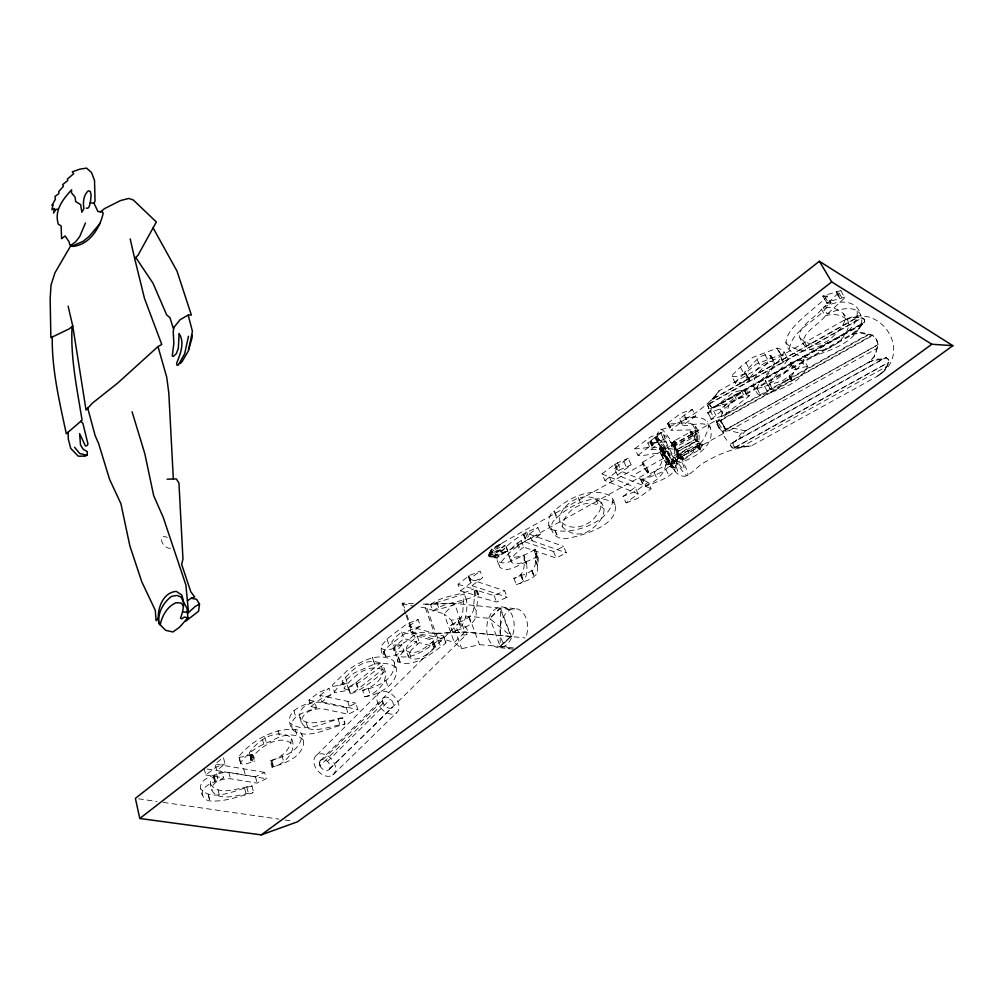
<?xml version="1.0" encoding="UTF-8"?>
<svg xmlns="http://www.w3.org/2000/svg" width="1003" height="1003" viewBox="0 0 1003 1003"><rect width="100%" height="100%" fill="white"/><g stroke="black" fill="none" stroke-linecap="round" stroke-linejoin="round"><path stroke-width="0.75" stroke-dasharray="5 3.75" d="M521.159 540.592L523.804 547.162L556.163 558.007L566.306 552.841L563.598 546.372L553.48 551.525L521.159 540.592C495.181 558.257 514.338 562.808 534.8 549.468C537.244 552.816 535.263 559.436 535.301 563.949C533.884 573.917 521.109 574.33 514.05 578.718L513.837 578.204C525.196 576.236 524.832 564.288 523.854 555.424C515.743 558.032 504.822 567.284 497.099 560.451L496.961 558.069C506.164 543.889 521.911 533.283 537.909 527.528L540.63 534.11L531.916 540.73L529.22 534.148L537.909 527.528M535.301 549.368L538.385 557.179L537.232 573.578L531.302 578.856L516.395 584.686C526.073 583.056 527.377 573.829 526.813 565.805M513.686 647.988L500.133 646.433L500.484 608.169L454.459 603.405L425.573 604.395L435.791 633.282L464.928 632.028L524.857 637.895M803.842 359.851L790.514 362.647C791.191 363.45 795.68 366.208 795.655 369.794L791.505 376.075L782.979 383.948L773.012 390.092L769.464 388.261L765.226 380.488L765.941 377.103L781.099 357.632L784.095 351.99L781.613 349.495L777.338 348.091L752.852 357.369L741.029 366.509L732.629 374.721L731.989 376.677L735.475 383.284C744.991 381.491 756.701 383.284 744.414 372.151C751.849 366.697 760.211 350.674 771.006 355.789C767.734 366.81 752.538 373.429 753.228 385.842C755.61 388.675 756.086 394.843 760.638 395.232C778.591 390.029 798.877 385.102 807.603 366.408L803.842 359.764L801.949 363.713L794.426 371.988L782.829 380.639L757.14 388.713L755.008 388.073L753.228 385.842M807.515 366.258L793.799 369.618L795.655 369.794M612.958 499.707C610.702 521.773 573.879 534.9 554.747 530.186C541.582 530.198 553.543 499.632 556.352 518.162C545.381 526.374 554.145 541.119 567.109 538.373C584.874 535.263 629.408 522.187 610.99 496.322C592.234 485.715 567.761 497.989 553.568 511.555M489.64 556.803C485.427 550.91 493.125 563.435 500.911 554.697L648.214 472.538A4.927 0.715 60 0 0 645.067 465.843A4.927 0.715 60 0 0 643.976 466.42A4.927 0.715 60 0 0 648.214 472.538M496.222 546.309L502.164 543.162L488.486 554.872L491.595 549.042L496.222 546.309L643.299 464M393.928 650.345L395.408 646.082L403.946 638.585L416.471 641.845C410.377 646.195 401.764 654.796 393.928 650.345L391.797 641.907L395.433 637.106L401.727 632.04L414.226 635.338L417.361 644.39L411.418 649.931L408.722 653.718L408.346 656.89C417.223 663.635 429.121 653.041 435.778 647.211L433.108 640.378L417.21 636.128L409.199 643.45L406.516 647.236L406.152 650.42L408.346 656.89M394.317 662.632C395.433 680.047 376.451 687.155 362.672 690.377L364.703 696.797C381.341 694.515 404.924 680.297 393.389 660.601C378.57 651.273 360.353 661.704 347.652 670.217L332.357 685.024L334.676 692.797L348.781 690.114L346.762 683.632L343.126 683.043L342.098 681.275C351.539 670.292 364.377 656.815 380.4 663.096L382.519 669.578L357.344 689.588L350.31 693.863L348.292 687.406L355.3 683.118L380.4 663.096M450.36 625.521C459.612 621.81 475.259 618.763 473.717 605.122L474.845 591.757L475.873 590.128L494.078 595.581L504.685 590.767L507.192 597.224L496.56 602.038L478.08 596.785L476.137 611.592C477.541 625.308 462.233 627.991 452.679 632.116L450.36 625.521L458.584 620.606L461.342 616.795L462.784 611.78L464.251 593.952L430.55 604.521L432.895 611.078L450.548 605.937L466.671 600.484L464.251 593.952M452.679 632.116C465.843 627.916 467.536 612.595 466.671 600.484M861.991 324.546L858.255 329.987L852.249 334.751L729.419 403.745L719.289 404.811L713.334 407.895L711.917 407.619L709.648 404.861L719.113 390.857L843.473 320.621C880.609 299.596 915.313 354.222 876.961 376.451L751.335 445.871C735.512 447.902 720.091 453.168 706.4 461.393C698.289 464.828 693.01 473.454 684.936 476.325C674.618 476.325 670.731 463.887 665.553 457.067C662.306 449.306 652.777 438.913 659.397 430.437C682.053 422.714 704.231 410.352 719.113 390.857L708.256 404.159L707.754 405.475L708.933 408.647L710.074 409.036L715.628 406.065L861.828 323.819L864.649 322.076L864.235 319.017C858.204 314.992 849.528 317.964 843.473 320.621C849.754 318.239 858.555 314.842 864.461 319.719L864.862 322.665L861.991 324.546L719.289 404.811M291.409 738.634C290.745 749.454 281.617 757.516 271.675 760.349L273.418 766.718C285.617 763.634 298.041 750.156 290.908 737.268C275.963 727.977 257.859 740.076 249.271 752.814L250.838 760.324C257.407 764.248 254.423 753.153 249.133 753.892M792.019 363.274L790.715 366.158L784.221 373.329L774.216 381.115L769.477 383.585L766.806 382.557L765.226 380.488M677.351 461.894L674.192 455.387L674.731 446.924L673.828 444.58L671.483 442.787L665.766 441.922L647.788 443.025L650.922 449.62L668.938 448.491L674.668 449.331L677.012 451.124L677.915 453.456L677.351 461.894C692.195 458.634 705.999 440.355 695.48 426.313C688.522 419.931 677.489 424.419 669.189 423.78C667.747 424.382 667.108 423.416 668.462 422.664L680.924 413.311L692.321 409.512L695.631 416.107L682.83 425.36L679.57 418.765L692.321 409.512M381.178 648.114C387.145 653.041 395.746 646.935 401.727 644.628L403.933 651.123C396.047 655.46 378.996 662.444 381.378 645.681L387.948 638.221L406.742 624.016L418.063 619.478L420.345 626.022L411.293 632.793L409.036 626.248L418.063 619.478M383.334 654.633L383.547 652.226L385.378 649.305L390.142 644.766L408.986 630.574L420.345 626.022M887.028 366.283L883.141 371.687L876.961 376.451C882.715 373.179 886.752 367.8 888.946 361.669L888.558 359.488L885.962 357.544L883.016 358.949L739.186 438.762L733.394 442.21L732.917 443.539L734.171 446.811L735.324 447.238L751.335 445.871L733.958 448.153L732.541 447.902L730.284 445.219L730.523 444.028L735.939 440.844L741.142 433.346L868.385 362.647C873.763 358.811 880.659 361.055 885.988 357.77L888.445 359.513L888.783 362.409L887.028 366.283L741.092 447.05M240.72 764.01L239.027 756.275C252.242 740.402 273.129 728.617 294.029 729.319C302.73 729.331 304.887 740.452 302.818 747.147C297.603 759.246 283.46 763.659 272.039 767.195L270.296 760.838L271.863 760.211L273.418 766.718M676.285 450.121L676.198 456.503L678.053 458.547L682.993 458.835L699.718 449.657L702.802 444.755L700.997 442.662L696.395 441.27L694.991 439.665L676.285 450.121L677.702 451.701L676.574 456.29M697.386 440.505L697.499 434.136L695.681 432.03L690.879 431.754L674.104 440.969L671.02 445.846L672.888 447.902L677.401 449.306L678.818 450.874L697.386 440.505L696.007 438.913L697.123 434.349M702.326 445.194L702.802 444.755L678.053 458.547L679.57 453.757L698.213 443.351L699.592 444.943L702.326 445.194L723.677 433.296L725.708 430.061L723.978 426.325M250.838 760.324L250.988 759.258C259.012 747.135 280.439 732.328 293.227 745.028M642.334 462.345L671.483 445.407L674.104 445.658L692.785 435.202L694.828 432.331L716.142 420.395L719.79 420.219L725.683 430.312M770.868 355.714L774.629 362.359C771.307 373.379 756.086 379.961 756.726 392.374M601.173 502.591C588.071 490.655 568.262 498.729 560.915 513.411C554.132 528.694 576.462 539.225 588.234 531.289C596.045 526.688 604.044 518.538 604.069 509.11C598.691 493.915 603.38 509.7 597.775 513.085C590.955 526.425 570.08 533.082 559.774 520.394M707.805 412.822L732.955 392.687L746.069 388.876L749.279 395.947L723.451 415.643L711.24 419.392L707.704 412.785L720.079 409.111L746.069 388.876M711.039 419.342L736.403 399.257L749.542 395.42M334.162 692.358L337.76 687.381L353.996 673.113L374.533 663.923L372.414 657.404L374.62 663.948M852.249 334.751L859.471 332.883L872.71 335.516L876.283 339.139L878.227 344.681L875.042 355.701L868.736 362.246L745.304 430.839L739.186 438.762M671.396 445.633L675.533 447.25L694.176 436.819L695.681 432.03L671.02 445.846L671.483 445.407M749.705 380.062L747.699 379.748L744.151 373.066M830.985 302.693L826.948 303.232L822.786 295.998L840.903 290.557L823.388 307.57L827.249 314.152C837.004 308.937 861.803 302.43 861.84 320.86C856.299 342.763 831.512 349.608 813.057 356.404A17.289 8.739 -27.9 0 1 803.503 357.055C759.785 344.543 810.211 313.412 824.015 299.37L827.074 296.086L830.985 302.693L827.901 305.978C817.382 320.91 792.144 329.46 789.336 348.981M840.903 290.557L844.626 297.941L827.249 314.152M861.828 323.819L858.229 329.185L851.371 334.287L724.793 405.413L721.094 416.759L716.819 422.238L718.649 427.366L722.235 431.516L729.269 430.688L741.142 433.346M729.419 403.745L725.846 414.728L721.445 420.182L721.558 422.2L724.981 428.068L726.711 429.184L733.732 428.256L745.304 430.839M784.095 351.99L787.756 358.547L787.029 360.904L769.489 383.635L768.762 387.008M672.85 459.387C669.064 472.476 653.317 474.933 642.672 479.923L645.706 486.43C654.457 482.004 684.259 475.384 672.85 459.387L673.615 457.004C685.187 451.601 701.084 448.278 705.824 434.713C716.155 414.628 691.945 415.819 679.57 418.765M675.997 465.881L676.762 463.511L673.615 457.004M735.475 383.284L738.058 378.996L756.438 363.976L780.936 354.648L785.261 356.065L787.756 358.547M698.752 432.857L695.894 430.613L692.333 429.886L670.781 430.337L684.196 419.918L695.631 416.107M661.165 444.354L659.397 449.031A10.155 1.342 59.9 0 0 660.889 453.933A10.155 1.342 59.9 0 0 665.979 462.759L666.807 463.9L671.509 464.715L673.928 467.335A13.365 1.743 59.9 0 0 673.665 463.511L671.07 458.145A13.365 1.743 59.9 0 0 664.249 447.238L661.804 444.567L663.948 449.018L660.463 450.874A8.011 1.066 59.9 0 0 661.641 454.748A8.011 1.066 59.9 0 0 665.666 461.706L666.807 463.9M292.4 729.683C288.074 714.989 306.617 711.992 316.447 707.779L314.516 701.298C301.176 705.523 282.094 711.716 292.4 729.683C306.667 741.041 328.821 727.363 344.769 724.442C345.483 712.293 336.093 720.919 330.112 720.317C320.596 721.207 306.479 726.874 299.884 717.433C297.878 706.3 311.908 701.222 320.81 702.376L346.311 707.805L355.852 703.166L357.845 709.56L348.279 714.199L322.74 708.845C314.127 708.118 302.116 711.704 301.314 721.922C308.661 737.192 331.479 724.868 344.856 724.191L342.913 717.835M699.592 444.943L680.974 455.324L678.906 458.246L649.167 474.206A6.845 0.99 60 0 1 643.287 465.718A6.845 0.99 60 0 1 644.791 464.903A6.845 0.99 60 0 1 649.167 474.206M668.374 464.728L668.487 464.753A8.011 1.066 59.9 0 0 663.296 453.945L662.156 451.776L664.237 447.238L666.656 452.065A8.024 1.041 59.9 0 1 671.872 462.872L668.374 464.728L669.239 466.52L674.555 467.498M660.463 450.874L659.723 449.131L661.779 444.63A13.365 1.743 59.9 0 0 661.993 448.253L664.6 453.669A13.365 1.743 59.9 0 0 671.509 464.702L671.446 464.702M851.371 334.287L860.649 332.206L872.497 335.102L876.647 339.603L878.177 344.531L873.839 357.356L868.385 362.647M678.279 458.296L676.198 456.503L681.576 456.653L697.624 447.752L700.997 442.662L702.301 444.906M695.455 432.293L697.499 434.136L691.681 434.224L675.834 443.138L672.888 447.902L671.534 445.696M433.522 640.767C426.889 646.609 414.991 657.216 406.152 650.42M488.486 554.872L491.269 550.396L502.164 543.162M489.176 555.411L492.962 550.133L505.036 545.494L495.106 553.443L489.176 555.411L505.036 545.494M731.989 376.677L737.167 376.288L746.182 373.48L749.793 380.338M202.33 795.304C200.876 784.133 215.933 782.566 223.493 777.864L221.864 771.432C214.604 775.933 202.343 776.986 200.399 786.49C200.776 792.934 203.233 801.084 211.044 801.008C224.12 801.673 236.746 797.122 249.233 793.937C255.226 792.583 253.96 791.467 248.556 793.273C236.269 795.768 211.457 803.691 210.379 783.945C209.665 774.554 221.362 772.26 228.483 772.31L255.464 776.786L264.579 772.373L266.284 778.704L257.157 783.117L230.126 778.717C223.005 778.704 211.282 780.961 211.972 790.351M556.352 518.162C570.632 504.597 595.08 492.31 613.911 502.842L615.892 506.227M405.663 613.974L402.14 603.781L402.842 603.054L413.449 603.681M489 556.189L492.272 553.004L504.333 548.679L494.429 556.326L489 556.189L504.333 548.679M401.727 644.628L395.583 652.89L397.852 661.88C414.753 668.474 432.443 652.589 445.896 643.111L443.602 636.027L409.036 626.248M403.933 651.123L399.344 656.301L397.752 659.36L397.852 661.88M406.165 615.428L412.183 632.906L412.885 632.191L438.95 633.445L464.928 632.028L512.094 636.579M412.183 632.906L435.615 636.767L454.334 642.459L464.928 632.028L454.459 603.405L444.041 613.899L425.422 607.918L418.151 606.627M316.722 755.096L379.473 692.446M320.145 760.763L457.042 624.731M383.146 703.304L320.007 765.778L319.393 763.12L382.431 700.621A6.57 4.376 47.1 0 1 389.728 698.452A6.57 4.376 47.1 0 1 392.186 707.667A6.57 4.376 47.1 0 1 383.184 703.429L382.406 700.42M327.479 761.427L390.556 699.129M329.247 769.188L466.997 633.984M329.398 769.263L392.762 707.077M500.484 608.169L511.279 636.278L500.61 646.484L479.509 644.653L461.719 648.703L454.334 642.459L444.041 613.899L451.438 620.293L469.04 616.356L490.003 618.425L500.484 608.169L513.975 609.949M332.833 774.968A12.801 9.04 48.1 0 0 326.991 755.422A12.801 9.04 48.1 0 0 314.39 764.787A12.801 9.04 48.1 0 0 332.833 774.968L396.436 712.92A13.315 8.864 47.1 0 0 389.866 693.073A13.315 8.864 47.1 0 0 377.429 702.163A13.315 8.864 47.1 0 0 396.436 712.92M821.432 309.338C814.887 318.277 800.87 323.856 799.178 335.804C807.402 362.02 839.26 349.307 847.297 330.263C853.49 316.309 834.12 302.693 821.432 309.338L825.293 315.92C818.711 324.872 804.657 330.413 802.914 342.374L803.704 344.43M500.133 646.433L510.803 636.241L500.008 608.119L489.527 618.375L511.279 636.278L500.133 646.433L490.003 618.425M617.472 475.121L631.188 464.853L628.129 458.258L614.463 468.526L617.472 475.121L643.989 485.878C656.601 482.744 668.424 471.285 665.628 457.381C663.146 440.756 645.242 449.645 634.836 448.642L637.933 455.249C646.145 457.355 659.485 448.805 665.628 457.381M540.63 534.11C524.594 539.877 508.809 550.471 499.532 564.639L499.657 567.008C507.43 573.829 518.338 564.551 526.487 561.943L523.854 555.424M417.361 644.39L419.467 642.622L435.778 647.211M264.579 772.373L215.118 764.023L223.368 757.328L225.023 763.81L216.748 770.505L214.253 760.675M443.602 636.027L443.602 636.679C430.212 646.17 412.534 662.068 395.696 655.41M319.944 695.38L328.997 688.259L330.977 694.766L321.888 701.887L319.944 695.38L355.852 703.166M458.045 584.298L473.566 588.911L476.024 595.443L460.477 590.867L458.045 584.298L469.492 575.421L480.149 571.083L482.656 577.653L471.999 585.702L469.542 579.132L480.149 571.083M460.477 590.867L471.962 581.991L482.656 577.653M414.226 635.338C408.171 639.701 399.558 648.302 391.747 643.826M204.161 768.511L205.765 774.993L215.896 767.17L225.023 763.81M316.447 707.779L310.855 706.613L308.937 700.107L318.841 692.484L328.997 688.259M310.855 706.613L320.784 698.991L330.977 694.766M745.191 373.329L748.777 379.861M634.836 448.642L650.22 437.145L662.181 432.067L665.378 438.662L650.922 449.62M638.134 493.789L635.137 487.295L623.089 496.36L626.048 502.854L638.134 493.789L604.947 480.562L601.976 473.955L615.015 464.025L628.129 458.258M637.933 455.249L653.379 443.752L665.378 438.662M604.947 480.562L618.036 470.633L631.188 464.853M614.463 468.526L640.955 479.371C653.58 476.249 665.328 464.715 662.481 450.836M364.703 696.797C378.118 693.499 391.458 679.294 382.657 665.265C371.549 672.737 361.218 683.494 348.292 687.406M384.776 671.722C373.63 679.194 363.262 689.939 350.31 693.863M626.048 502.854L635.438 499.331A11.76 5.78 -23.7 0 0 638.46 497.877L651.21 488.737L648.176 482.255L635.476 491.382L623.089 496.36M662.181 432.067L647.788 443.025M430.55 604.521C443.113 594.98 459.863 595.958 473.566 588.911M432.895 611.078C445.508 601.549 462.27 602.49 476.024 595.443M238.915 757.491L253.232 754.67M303.345 740.089C295.923 731.488 280.514 735.111 271.876 740.878C259.564 745.016 248.418 751.886 240.707 762.731C242.237 766.543 250.737 762.017 254.95 761.101M774.629 362.359C763.697 357.432 754.394 373.592 747.711 379.711M523.804 547.162C496.773 566.219 518.401 568.137 538.009 555.9M500.911 554.697L507.217 550.998L489.69 556.728L495.808 557.417M712.832 398.793L857.314 317.299M714.111 398.392L857.678 317.424M708.256 404.159L861.941 317.562M709.861 403.657L862.003 317.926M710.074 409.036L864.649 322.076M713.334 407.895L864.862 322.665M663.096 447.238L659.723 449.131M721.094 416.759L868.172 334.35M725.846 414.728L868.046 335.065M716.819 422.238L872.497 335.102M672.863 447.175L696.759 433.797M662.983 452.917L666.343 451.037A10.155 1.316 59.9 0 1 672.938 464.728L669.553 466.608A10.155 1.342 59.9 0 0 662.983 452.917L662.156 451.776M721.445 420.182L872.71 335.516M663.008 453.544L666.381 451.663M677.401 449.306L696.007 438.913M636.266 473.566L664.475 457.807M677.702 451.701L696.395 441.27M665.954 462.107L669.34 460.214L671.509 464.715M665.979 462.759L669.377 460.853L670.205 462.007M676.937 456.829L700.997 443.414M722.235 431.516L878.177 344.531M726.711 429.184L878.227 344.681M729.269 430.688L876.785 348.542M730.523 444.028L885.962 357.544M735.324 447.238L888.796 362.233M733.958 448.153L888.783 362.409M604.132 509.06C589.563 495.294 563.41 508.584 562.545 526.951M362.672 690.377C373.342 687.155 386.142 677.84 382.657 665.265M507.217 550.998L496.121 556.051L489.69 556.728M342.813 718.073C326.915 720.994 304.749 734.66 290.557 723.226M210.379 783.945C219.381 797.147 238.852 787.418 252.041 786.026C237.172 789.198 212.335 802.901 200.763 788.897M676.762 463.511C694.477 459.023 721.207 443.075 707.328 421.348M272.039 767.195L273.606 766.568M868.736 362.246L876.522 359.174L883.016 358.949M674.192 455.387C686.804 452.203 698.314 439.866 695.48 426.313M270.296 760.838C282.984 757.115 302.956 750.307 301.502 733.695M823.388 307.57C835.298 300.762 855.847 297.59 860.649 314.666M374.432 664.011C381.153 663.284 389.691 662.481 395.546 667.058L396.461 669.089M825.293 315.92C832.477 313.287 841.83 314.227 847.184 320.12M346.762 683.632L333.698 686.34L332.169 685.851M715.628 406.065L724.793 405.413M682.83 425.36C691.167 426.551 704.219 419.668 710.638 427.88M489.451 556.728L497.162 556.051M844.852 297.151L828.315 301.79L826.948 303.232M454.459 603.405L421.022 604.132M348.781 690.114L344.342 688.748L342.336 682.266M491.595 549.042L492.962 550.133M827.074 296.086L822.673 296.198M499.908 647.675L513.36 649.192M504.246 607.304A20.449 13.641 -84.2 0 1 509.938 640.779A20.449 13.641 -84.2 0 1 487.107 633.808A20.449 13.641 -84.2 0 1 504.246 607.304L517.636 609.084M138.477 798.802L157.007 801.485M163.176 802.375L278.922 819.138M285.09 820.04L292.801 821.156M205.765 774.993L223.493 777.864M207.119 769L266.284 778.704M669.239 466.52L673.928 467.335L671.872 462.872M402.14 603.781L412.333 605.586M382.519 669.578C366.471 663.347 353.608 676.799 344.117 687.782L344.342 688.748M321.888 701.887L357.845 709.56M308.937 700.107L314.516 701.298M411.293 632.793L445.896 642.459M663.948 449.018L663.836 448.98A8.024 1.041 59.9 0 0 665.027 452.854A8.024 1.041 59.9 0 0 669.051 459.813L669.34 460.214M471.999 585.702L507.192 597.224M469.542 579.132L504.685 590.767M531.916 540.73L566.306 552.841M529.22 534.148L563.598 546.372M698.213 443.351L702.426 444.968M601.976 473.955L635.137 487.295M645.706 486.43L651.21 488.737M642.672 479.923L648.176 482.255M694.991 439.665L700.608 442.875M678.818 450.874L673.264 447.702M719.79 420.219L722.461 423.717M736.403 399.257L733.005 392.712M780.936 354.648L777.338 348.091M495.695 557.417L494.429 556.326M799.98 337.861C808.28 346.624 823.388 346.348 831.775 337.698C837.831 331.742 848.638 322.878 843.297 313.588M709.648 404.861L711.917 407.619M681.288 456.754L683.131 458.81M681.137 456.791L682.993 458.835M680.836 456.841L682.842 458.872M680.686 456.854L682.541 458.91M680.535 456.866L682.391 458.91M680.235 456.854L682.09 458.898M679.57 453.757L680.974 455.324M682.002 456.453L683.858 458.509M681.714 456.603L683.57 458.647M681.576 456.653L683.432 458.71M681.426 456.704L683.281 458.76M673.063 442.11L674.919 444.191M674.104 445.658L675.533 447.25M674.367 440.806L676.223 442.875M675.959 443.05L674.104 440.969L675.709 443.238M673.728 441.27L675.596 443.339M673.615 441.37L675.483 443.451M673.514 441.483L675.27 443.677M675.169 443.802L673.314 441.721L675.082 443.928M698.59 446.949L700.407 449.031M698.489 447.062L700.307 449.143M698.376 447.175L700.194 449.256M698.264 447.288L700.081 449.369M698.151 447.388L699.843 449.57M697.887 447.589L699.718 449.657M697.624 447.752L699.442 449.833M698.941 446.435L700.758 448.517M698.778 446.699L700.508 448.905M690.578 431.817L692.409 433.923M690.428 431.867L692.258 433.96M690.29 431.917L692.108 434.023M690.139 431.98L691.97 434.073M692.785 435.202L694.176 436.819M689.863 432.117L691.681 434.224M691.619 431.716L693.449 433.81M691.33 431.704L693.148 433.81M691.029 431.729L692.998 433.81M690.879 431.754L692.697 433.848M690.728 431.779L692.546 433.885M730.284 445.219L732.541 447.902M665.516 449.883L666.343 451.037M724.028 436.129L727.376 441.195M785.65 342.399L789.085 345.985L799.817 350.523A17.239 8.764 -28 0 0 809.346 349.884C826.359 343.44 861.941 333.247 856.725 308.147M721.558 422.2L723.301 425.109M839.047 293.014L842.984 299.596M836.59 291.547L840.539 298.142M824.717 296.361L828.628 302.969M824.579 298.844L828.465 305.439M716.919 424.319L720.455 430.362M803.955 341.271L807.691 347.815M723.238 425.021L724.981 428.068M801.284 360.064L804.945 366.571M790.514 362.647L794.15 369.167M790.163 363.099L793.837 369.731M776.999 348.292L780.647 354.874M781.099 357.632L784.735 364.177M780.923 357.72L784.559 364.277M789.775 375.924L793.373 382.406M789.562 376.075L793.235 382.519M789.424 376.188L793.022 382.67M789.01 376.501L792.596 382.996M770.63 355.576L774.391 362.233M764.9 354.535L768.511 361.13M757.202 360.002L760.788 366.596M769.477 383.585L773.012 390.092M768.173 385.177L771.708 391.684M764.562 386.318L768.085 392.825M745.868 362.559L749.417 369.167M757.14 388.713L760.638 395.232M746.144 373.918L749.667 380.488M740.402 367.098L743.925 373.705M744.64 390.393L748.1 396.937M744.402 390.581L747.862 397.125M741.217 390.28L744.677 396.837M495.106 553.443L496.121 556.051M492.272 553.004L491.269 550.396M720.079 409.111L723.451 415.643M713.66 411.004L717.007 417.549M709.999 410.302L713.346 416.859M707.805 412.246L711.14 418.803M692.396 423.956L695.681 430.513M684.171 414.903L687.456 421.511M697.975 445.319L701.21 451.801M686.729 448.993L689.926 455.487M668.462 422.664L671.646 429.372M668.311 422.84L671.509 429.472M667.697 423.341L671.183 430.563M667.559 423.73L670.781 430.337M673.828 444.58L677.012 451.124M672.9 459.399L676.035 465.906M657.09 435.803L660.262 442.398M656.188 436.493L659.36 443.088M655.862 436.744L659.034 443.351M655.523 437.007L658.695 443.602M654.871 437.509L658.031 444.116M659.761 448.078L662.908 454.635M665.867 469.341L668.963 475.836M651.148 440.43L654.295 447.037M650.646 440.819L653.806 447.413M650.157 441.195L653.304 447.789M649.593 441.621L652.74 448.228M654.182 472.651L657.253 479.146M640.955 479.371L643.989 485.878M640.315 479.108L643.337 485.615M623.766 461.405L626.8 468M617.422 462.722L620.456 469.329M615.328 463.85L618.349 470.457M614.475 464.414L617.497 471.021M609.348 476.914L612.319 483.496M595.832 499.105L598.728 505.65M578.217 497.475L581.088 504.058M732.917 443.539L734.171 446.811M554.283 510.765L557.079 517.36M554.998 530.274L557.894 536.868M554.872 530.236L557.618 536.768M548.741 525.183L551.487 531.753M553.48 551.525L556.163 558.007M535.89 553.33L538.536 559.837M526.625 531.991L529.308 538.586M533.859 549.895L536.517 556.427M535.89 555.812L538.536 562.307M525.309 532.856L527.992 539.451M523.854 534.047L526.525 540.642M523.579 534.26L526.249 540.843M523.303 534.461L525.973 541.056M531.954 570.281L534.549 576.738M531.778 570.419L534.373 576.875M531.628 570.531L534.235 576.988M517.724 542.799L520.356 549.368M524.193 558.934L526.801 565.454M516.733 543.526L519.366 550.095M521.109 574.305L523.566 580.862M520.87 574.481L523.441 580.95M520.758 574.569L523.328 581.038M520.519 574.744L523.09 581.226M506.114 546.66L508.722 553.255M506.014 546.735L508.596 553.343M508.822 555.925L511.417 562.482M513.837 578.204L516.595 585.188M383.234 703.529L382.431 700.621M497.099 560.451L499.657 567.008M494.078 595.581L496.56 602.038M476.864 590.215L479.321 596.735M476.601 590.14L479.221 596.697M475.873 590.128L478.331 596.647M468.852 575.847L471.184 582.542M468.564 576.073L471.034 582.655M468.175 576.374L470.658 582.944M473.704 605.323L476.112 611.792M707.754 405.475L708.933 408.647M469.04 616.356L479.509 644.653M468.877 617.346L471.26 623.791M458.496 620.681L460.853 627.126M458.409 620.744L460.741 627.214M451.438 620.293L461.719 648.703M320.095 766.004L319.368 762.932M436.857 602.778L439.201 609.335M443.602 636.679L445.896 643.111M436.129 633.746L438.411 640.202M438.487 640.741L440.756 647.161M425.422 607.918L435.615 636.767M434.8 646.622L432.406 640.14L434.587 646.559M431.954 642.421L434.086 648.966M417.21 636.128L419.467 642.622M402.842 603.054L404.848 608.884M406.854 614.714L412.885 632.191M409.299 652.527L411.493 658.971M401.727 632.04L403.946 638.585M398.53 657.09L400.699 663.547M398.241 657.015L400.536 663.51M393.703 644.967L395.884 651.474M387.02 639.024L389.202 645.568M385.666 656.175L383.397 649.631L385.453 656.125M385.929 680.548L388.036 686.942M368.088 688.071L370.132 694.49M356.516 682.203L358.547 688.66M355.902 682.654L357.946 689.124M345.571 677.439L347.602 683.933M348.618 687.582L350.636 694.038M347.715 701.41L349.708 707.817M346.311 707.805L348.279 714.199M338.324 719.565L340.255 725.934M306.141 722.097L308.009 728.517M299.884 717.433L301.753 723.89M293.879 710.463L295.747 716.969M295.258 729.507L297.089 735.939M277.994 730.197L279.812 736.666M281.893 755.284L283.661 761.641M264.692 736.741L266.459 743.21M271.211 760.901L272.954 767.27M262.548 739.738L264.316 746.194M252.706 755.021L254.423 761.44M251.201 755.397L252.906 761.816M250.474 754.62L252.179 761.051M249.948 754.557L251.665 760.989M255.464 776.786L257.157 783.117M252.004 785.913L253.596 792.458M243.666 768.85L245.346 775.244M239.165 757.578L240.858 764.023M246.751 786.979L248.405 793.285M244.657 788.408L246.299 794.727M228.834 772.373L230.489 778.779M216.585 773.877L218.203 780.309M218.052 789.938L219.644 796.307M214.253 775.858L215.858 782.29M213.589 776.284L215.194 782.716M213.426 776.422L215.031 782.854M208.373 794.526L209.94 800.895M208.148 794.489L209.715 800.858M526.487 561.943L526.788 565.09M669.377 460.853A10.155 1.316 59.9 0 1 664.274 452.04A10.155 1.316 59.9 0 1 662.77 447.137M170.598 548.215A7.046 4.062 48.6 0 1 161.909 542.009L161.383 539.288A7.096 4.1 48.6 0 1 167.275 537.508M319.393 763.12A6.319 4.463 48.1 0 1 326.665 760.775A6.319 4.463 48.1 0 1 328.796 769.865A6.319 4.463 48.1 0 1 320.045 765.903M509.812 648.728A20.323 13.678 -84.4 0 1 501.074 622.901A20.323 13.678 -84.4 0 1 520.043 610.188A20.323 13.678 -84.4 0 1 525.559 638.184M535.577 560.564L538.185 567.071L535.577 560.564M839.862 298.355L835.875 291.735L839.862 298.355M456.678 628.492A6.808 4.2 46.2 0 0 466.169 634.698A6.808 4.2 46.2 0 0 463.21 624.919A6.808 4.2 46.2 0 0 456.678 628.492M662.695 437.358A26.768 3.373 59.9 0 0 686.466 475.246A26.768 3.373 59.9 0 0 673.477 444.668A26.768 3.373 59.9 0 0 662.695 437.358M659.435 445.019A19.383 2.52 59.9 0 0 676.674 472.488A19.383 2.52 59.9 0 0 667.409 450.36A19.383 2.52 59.9 0 0 659.435 445.019M665.842 441.42A19.408 2.445 59.9 0 0 683.093 468.928A19.408 2.445 59.9 0 0 673.728 446.836A19.408 2.445 59.9 0 0 665.842 441.42M717.458 423.918A7.472 0.727 59.7 0 0 723.677 433.296A7.472 0.727 59.7 0 0 718.574 423.316A7.472 0.727 59.7 0 0 717.458 423.918"/><path stroke-width="1.5" d="M158.938 623.603C157.496 612.983 163.213 602.552 171.601 596.321L177.142 595.418L181.004 597.111L186.997 608.345L187.912 617.723L179.587 627.176L172.93 631.965L165.671 630.323L158.938 623.603C156.142 611.454 161.947 592.309 176.34 591.381L181.719 595.017C184.928 603.104 183.273 610.777 180.477 618.287L181.744 618.838L184.251 617.071L187.912 617.723M72.103 326.614C70.348 357.971 77.168 389.302 82.07 420.182L66.311 433.797C59.553 401.952 51.767 369.919 52.256 337.033L69.383 328.771L72.768 326.088L68.129 306.178M187.398 600.709L191.234 598.252L196.588 599.305L199.497 604.157L198.594 611.203L185.517 621.371M86.296 208.16L87.762 208.248L89.142 206.806L90.533 201.327L91.085 194.682L90.232 191.397L88.327 190.783C83.562 194.895 82.697 202.568 83.951 208.448L81.87 212.197L80.616 204.625L75.651 201.565L75.1 197.227L71.464 192.777L71.577 189.83C62.863 199.497 53.961 210.392 58.337 224.221L61.108 225.913L61.597 238.689L65.132 235.943L69.094 241.836L69.771 244.832L71.012 245.271L75.639 241.811L79.676 236.608L85.468 222.992M174.02 327.279L173.218 331.517L173.832 343.377L172.253 356.128L173.394 356.391L176.277 353.695L178.333 348.38L179.111 333.548C185.028 342.738 180.339 354.072 176.616 363.186L176.892 365.117L178.158 365.268L184.665 353.758L188.476 336.256M160.192 624.932C162.047 615.817 167.188 606.476 176.102 602.715L181.117 603.029L183.612 606.063M70.549 245.885L72.429 246.399C89.217 245.271 99.773 228.295 103.171 213.351L102.519 211.909L97.93 211.52L94.044 203.308L95.047 200.964L94.52 180.465L91.524 172.554L86.559 168.115L79.814 169.168L72.304 171.826L73.658 173.757L67.489 178.985L67.677 180.615L62.662 184.602L63.39 186.345L58.776 191.548L58.838 193.654L54.927 196.463L55.378 199.271L51.905 205.427L53.046 204.938L51.905 209.702L54.45 208.561L53.535 213.112L55.917 209.439L57.898 209.201M188.602 349.746L192.162 337.484L191.749 334.663M71.012 245.271L54.977 272.753L51.065 284.927L50.15 298.355L50.865 337.672L52.256 337.033M157.998 618.174L156.079 620.669L155.264 610.238L141.774 581.79L129.863 545.908L120.887 503.644L109.54 479.208L98.645 443.589L95.147 435.615L87.737 408.183M100.262 223.13L89.417 236.169L83.061 241.372L71.84 246.236M72.768 326.088L86.045 410.026L92.263 403.256L117.802 382.983L157.998 346.574L161.771 344.505L144.47 298.355L134.678 258.536L138.025 255.213L156.355 221.989L133.336 200.023L128.848 198.431L120.435 200.587L104.525 208.624L100.438 211.884M187.586 613.41L195.284 606.414L199.497 604.157M86.597 455.212L85.506 456.127L78.247 456.189L70.749 448.391L68.317 439.164L68.104 432.168M819.363 261.269L135.392 798.363L139.793 818.486L261.256 834.885L297.44 821.821L952.85 345.684L819.363 261.269L831.725 281.931L931.825 344.242L952.85 345.684M139.793 818.486L831.725 281.931M261.256 834.885L931.825 344.242M153.095 227.882L177.004 271.098L191.36 315.042L188.188 315.092L180.139 319.669L173.206 328.282L169.996 317.75L166.674 314.892L152.995 283.21L135.769 257.483M191.234 598.252L194.682 596.898L190.821 591.858L181.656 564.376L182.96 559.035L178.948 483.082L176.34 478.895L167.137 479.196M182.559 611.843L187.135 612.306L188.338 610.413L185.868 584.937L163.201 517.285L153.672 495.595L144.821 453.707L132.07 411.744M90.157 202.794L94.044 203.308M179.412 363.224L180.314 363.487L182.195 361.406L188.351 350.925L192.426 331.404L188.188 315.092M80.804 421.197L82.923 423.479L87.963 443.965L87.236 445.432L85.468 446.034L79.613 433.647L80.516 445.069L83.262 449.294L87.299 451.626L87.198 455.362L79.726 453.494L74.548 447.25M157.998 346.574L166.749 377.316L168.817 393.088L173.331 478.995M130.202 238.927L134.678 258.536"/></g></svg>
